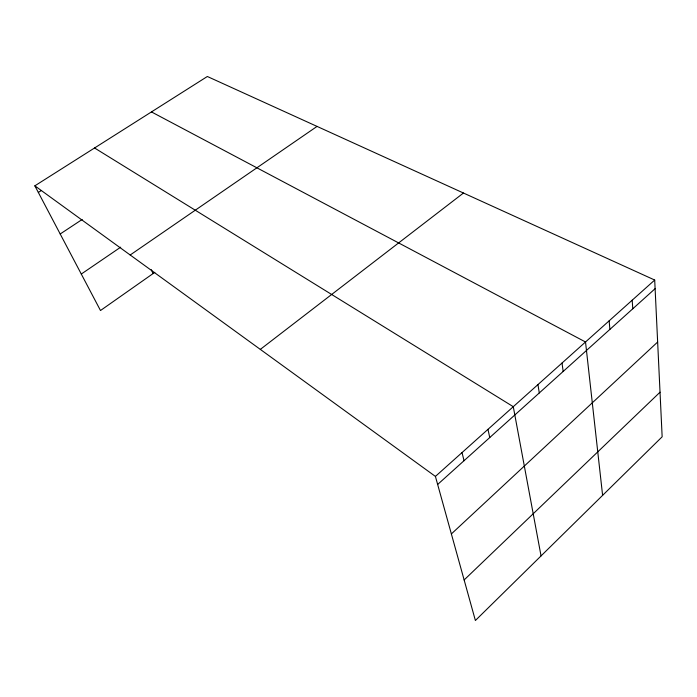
<?xml version="1.0" encoding="UTF-8"?>
<svg xmlns="http://www.w3.org/2000/svg" width="697" height="697" viewBox="0 0 697 697"><rect width="100%" height="100%" fill="white"/><g stroke="black" fill="none" stroke-linecap="round" stroke-linejoin="round"><path stroke-width="1.05" d="M464.141 579.956L660.033 392.193M451.377 533.928L657.646 342.027M437.655 484.459L655.11 288.671M654.701 280.037L662.15 436.792L475.389 620.504L435.416 476.417L654.701 280.037L207.349 76.496L34.85 185.829L100.49 310.522L154.804 272.361M260.321 349.389L463.461 193.025M130.191 254.997L317.048 126.41M81.288 274.043L120.694 247.165M60.195 233.983L82.185 219.468M38.335 192.442L41.071 190.699M151.458 111.921L585.524 341.992L602.609 495.358M94.557 147.982L513.28 406.691L541.046 555.918M34.85 185.829L435.416 476.417M151.293 269.687L153.096 273.555M462.033 452.58L464.028 460.717M487.978 429.343L489.747 437.559M537.953 384.587L539.286 392.951M562.026 363.032L563.159 371.457M609.143 320.838L609.901 329.367M632.196 300.189L632.78 308.78"/></g></svg>
